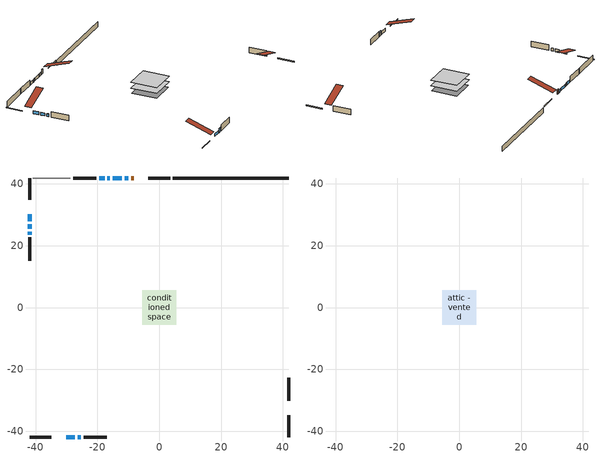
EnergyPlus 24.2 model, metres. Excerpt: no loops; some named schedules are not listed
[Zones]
conditioned space
 floor adiabatic (AdiabaticFloorConstruction): -5.56,-5.56 -5.56,5.56 5.56,5.56 5.56,-5.56 z0.61
 floor foundation (Slab1 construction): -5.39,-5.39 -5.39,5.39 5.39,5.39 5.39,-5.39 z-1.68
 wall outside (RimJoist1 construction): 3.52,41.94 -3.51,41.94 / -41.94,-41.94 -34.91,-41.94 / -41.94,41.94 -41.94,34.91 / 41.94,-41.94 41.94,-34.91 z0.61:0.91
 wall outside (AdiabaticWallConstruction 1): -8.22,41.94 -9.08,41.94 z0.61:2.64
 wall outside (AdiabaticWallConstruction): -30.2,-41.94 -27.38,-41.94 / -41.94,30.2 -41.94,27.93 / -41.94,27 -41.94,25.46 / -41.94,24.54 -41.94,23.61 / -10.01,41.94 -11.23,41.94 / -12.16,41.94 -15.13,41.94 / -16.05,41.94 -16.77,41.94 / -17.69,41.94 -19.47,41.94 z0.61:1.83; -26.45,-41.94 -25.43,-41.94 z0.61:2.19
 wall outside (Wall1 construction): -20.4,41.94 -27.89,41.94 / -24.5,-41.94 -17.01,-41.94 / -41.94,22.69 -41.94,15.2 / 41.94,-30.2 41.94,-22.71 z0.61:3.05
 wall foundation (FoundationWall1 construction): 41.94,41.94 4.45,41.94 z-1.68:0.61
 wall adiabatic (Wall2 construction): -28.82,41.94 -41.01,41.94 z0.61:3.05
 window (WindowConstruction): -30.2,-41.94 -27.38,-41.94 z0.61:1.83
 window (WindowConstruction 1): -41.94,30.2 -41.94,27.93 z0.61:1.83
 window (WindowConstruction 2): -41.94,27 -41.94,25.46 z0.61:1.83
 window (WindowConstruction 3): -41.94,24.53 -41.94,23.62 z0.61:1.83
 window (WindowConstruction 4): -10.01,41.94 -11.23,41.94 z0.61:1.83
 window (WindowConstruction 5): -12.16,41.94 -15.13,41.94 z0.61:1.83
 window (WindowConstruction 6): -16.05,41.94 -16.77,41.94 z0.61:1.83
 window (WindowConstruction 7): -17.7,41.94 -19.47,41.94 z0.61:1.83
 window (WindowConstruction 8): -26.45,-41.94 -25.43,-41.94 z0.61:2.19
 door (Door): -8.22,41.94 -9.08,41.94 z0.61:2.64
 ceiling adiabatic (AdiabaticFloorConstruction): 5.56,-5.56 5.56,5.56 -5.56,5.56 -5.56,-5.56 z0.61
attic - vented
 floor to conditioned space (Floor1 construction Reversed): -5.56,-5.56 -5.56,5.56 5.56,5.56 5.56,-5.56 z3.05
 roof outside (Roof1 construction): -7.29,41.94,3.05 -7.29,31.11,6.66 -4.44,31.11,6.66 -4.44,41.94,3.05; -31.13,-41.94,3.05 -31.13,-31.11,6.66 -33.98,-31.11,6.66 -33.98,-41.94,3.05; -41.94,31.13,3.05 -31.11,31.13,6.66 -31.11,33.98,6.66 -41.94,33.98,3.05; 41.94,-31.13,3.05 31.11,-31.13,6.66 31.11,-33.98,6.66 41.94,-33.98,3.05
shading: -25.23,-41.94 -26.65,-41.94 -26.65,-42.35 -25.23,-42.35 z2.39
[Building]
Building 1: Terrain=Suburbs
[Site:Location]
London AP_ON: Latitude {deg}=43.03; Longitude {deg}=-81.15; Time Zone {hr}=-5; Elevation {m}=278; Keep Site Location Information=Yes
[Site:GroundTemperature:Shallow]
3.98693, 1.93205, 1.76749, 2.74264, 6.6573, 10.5537, 13.9317, 16.0716, 16.2534, 14.513, 11.2211, 7.44421
[Site:WaterMainsTemperature]
Calculation Method=Schedule; Temperature Schedule=mains temperature schedule
[Material] Roughness=Rough; Thermal Absorptance=0.9
Name | Thickness {m} | Conductivity {W/m-K} | Density {kg/m3} | Specific Heat {J/kg-K} | Solar Absorptance | Visible Absorptance
asphalt or fiberglass shingles | 0.00635 | 0.162714 | 1121.4 | 1465.45 | 0.4 | 0.4
ceiling loosefill ins | 0.254 | 0.0480833 | 16.02 | 1046.75 | 0.7 | 0.7
ceiling stud and cavity | 0.1397 | 0.155258 | 65.682 | 1177.47 | 0.7 | 0.7
concrete 4.0 in. | 0.1016 | 1.803125 | 2242.8 | 837.4 | 0.7 | 0.7
concrete 8.0 in. | 0.2032 | 1.803125 | 2242.8 | 837.4 | 0.7 | 0.7
door material | 0.04445 | 0.053851 | 512.64 | 1214.23 | 0.7 | 0.7
exterior vertical ins | 0.0460229 | 0.029427 | 32.04 | 1214.23 | 0.7 | 0.7
floor covering | 0.0127 | 0.0433444 | 54.468 | 1339.84 | 0.6 | 0.6
floor rigid ins; wall rigid ins | 0.512978 | 0.029427 | 32.04 | 1214.23 | 0.7 | 0.7
floor stud and cavity | 0.1397 | 1.75129 | 37.0049 | 1207.88 | 0.7 | 0.7
furniture material conditioned space 1 | 0.1524 | 0.115458 | 640.8 | 1214.23 | 0.6 | 0.6
gypsum board | 0.0127 | 0.160291 | 801 | 837.4 | 0.6 | 0.6
gypsum board 1 | 0.0127 | 0.160291 | 801 | 837.4 | 0.7 | 0.7
osb sheathing 0.5 in. | 0.0127 | 0.115458 | 512.64 | 1214.23 | 0.7 | 0.7
osb sheathing 0.5 in. 1 | 0.0127 | 0.115458 | 512.64 | 1214.23 | 0.4 | 0.4
osb sheathing 0.75 in. | 0.01905 | 0.115458 | 512.64 | 1214.23 | 0.7 | 0.7
osb sheathing 2.0 in. | 0.0508 | 0.115458 | 512.64 | 1214.23 | 0.7 | 0.7
rim joist rigid ins | 0.051816 | 0.029427 | 32.04 | 1214.23 | 0.7 | 0.7
rim joist stud and cavity | 0.0508 | 0.0402607 | 125.044 | 1163.47 | 0.6 | 0.6
wall stud and cavity | 0.1397 | 0.0819611 | 139.0536 | 1170.24 | 0.7 | 0.7
wall stud and cavity 1 | 0.1397 | 0.074809 | 139.0536 | 1170.24 | 0.7 | 0.7
wall stud and cavity 2 | 0.0889 | 0.380278 | 52.3479 | 1209.89 | 0.7 | 0.7
wall stud and cavity 3 | 0.0889 | 0.391764 | 83.0341 | 1211.67 | 0.7 | 0.7
wood siding | 0.0254 | 0.102417 | 544.68 | 1172.36 | 0.4 | 0.4
wood siding 1; wood siding 2; wood siding 3 | 0.0254 | 0.102417 | 544.68 | 1172.36 | 0.7 | 0.7
[WindowMaterial:SimpleGlazingSystem]
Name | U-Factor {W/m2-K} | Solar Heat Gain Coefficient
WindowMaterial | 2.88613 | 0.7
WindowMaterial 1 | 2.907136 | 0.64
WindowMaterial 2 | 2.9236 | 0.62
WindowMaterial 3 | 2.95937 | 0.57
WindowMaterial 4 | 2.9378 | 0.6
WindowMaterial 5 | 2.89578 | 0.66
WindowMaterial 6 | 2.96619 | 0.55
WindowMaterial 7 | 2.91679 | 0.63
WindowMaterial 8 | 2.93496 | 0.6
[Construction]
AdiabaticFloorConstruction: floor stud and cavity, floor rigid ins, osb sheathing 0.75 in., floor covering
AdiabaticWallConstruction: wood siding 2, wall rigid ins, wall stud and cavity 2, gypsum board
AdiabaticWallConstruction 1: wood siding 3, wall rigid ins, wall stud and cavity 2, gypsum board
Door: door material
Floor1 construction Reversed: gypsum board, ceiling stud and cavity, ceiling loosefill ins
FoundationWall1 construction: concrete 8.0 in., gypsum board 1
furniture construction conditioned space 1: furniture material conditioned space 1
PartitionWallConstruction: gypsum board, wall stud and cavity 3, gypsum board
RimJoist1 construction: wood siding 1, rim joist rigid ins, osb sheathing 2.0 in., rim joist stud and cavity
Roof1 construction: asphalt or fiberglass shingles
Slab1 construction: concrete 4.0 in.
Wall1 construction: wood siding, osb sheathing 0.5 in., wall stud and cavity, gypsum board
Wall2 construction: osb sheathing 0.5 in. 1, wall stud and cavity 1, gypsum board
WindowConstruction: WindowMaterial
WindowConstruction 1: WindowMaterial 1
WindowConstruction 2: WindowMaterial 2
WindowConstruction 3: WindowMaterial 3
WindowConstruction 4: WindowMaterial 4
WindowConstruction 5: WindowMaterial 5
WindowConstruction 6: WindowMaterial 6
WindowConstruction 7: WindowMaterial 7
WindowConstruction 8: WindowMaterial 8
[Zone] Multiplier=1; Part of Total Floor Area=Yes
Name | Volume {m3}
attic - vented | 72.5549
conditioned space | 604.9
[Space]
Name | Zone | Volume {m3}
attic - vented 1 | attic - vented | 72.5549
conditioned space 1 | conditioned space | 604.9
[ZoneInfiltration:EffectiveLeakageArea]
infil attic - vented 1: Zone or Space=attic - vented 1; Schedule=Always On Discrete; Effective Air Leakage Area {cm2}=5400; Stack Coefficient=0.000251151; Wind Coefficient=1.07075e-05
[ZoneMixing]
whole house fan mix: Zone or Space=attic - vented; Schedule=Always On Continuous; Design Flow Rate Calculation Method=Flow/Zone; Design Flow Rate {m3/s}=0; Source Zone or Space=conditioned space
[SurfaceProperty:ExposedFoundationPerimeter]
Slab1: Exposed Perimeter Calculation Method=TotalExposedPerimeter; Total Exposed Perimeter {m}=37.49
[InternalMass] Zone or ZoneList=conditioned space; Space or SpaceList=conditioned space 1
Name | Construction | Surface Area {m2}
furniture mass conditioned space 1 | furniture construction conditioned space 1 | 95.9322
partition wall mass | PartitionWallConstruction | 239.83
[Lights]
interior lighting: Zone or ZoneList or Space or SpaceList=conditioned space 1; Schedule=interior lighting schedule; Design Level Calculation Method=LightingLevel; Lighting Level {W}=343.2; Return Air Fraction=0; Fraction Radiant=0.6; Fraction Visible=0.2; Fraction Replaceable=1
[People]
occupants: Zone or ZoneList or Space or SpaceList=conditioned space 1; Number of People Schedule=occupants schedule; Number of People Calculation Method=People; Number of People=3; Fraction Radiant=0.314171; Sensible Heat Fraction=0.56303; Activity Level Schedule=occupants activity schedule; Carbon Dioxide Generation Rate {m3/s-W}=0; Enable ASHRAE 55 Comfort Warnings=No; Mean Radiant Temperature Calculation Type=EnclosureAveraged
[ElectricEquipment] Zone or ZoneList or Space or SpaceList=conditioned space 1; Design Level Calculation Method=EquipmentLevel
Name | Schedule | Design Level {W} | Fraction Latent | Fraction Radiant | Fraction Lost
clothes dryer | clothes dryer schedule | 140.772 | 0.015 | 0.081 | 0.85
clothes washer | clothes washer schedule | 32.1985 | 0.03 | 0.162 | 0.7
cooking range | cooking range schedule | 208.969 | 0.08 | 0.432 | 0.2
dishwasher | dishwasher schedule | 66.8632 | 0.3 | 0.18 | 0.4
fridge | fridge schedule | 72.9452 | 0 | 0.6 | 0
mech vent bath fan 0 | mech vent bath fan 0 schedule | 50.2 | 0 | 0 | 1
mech vent bath fan 1 | mech vent bath fan 1 schedule | 50.2 | 0 | 0 | 1
mech vent bath fan 2 | mech vent bath fan 2 schedule | 50.2 | 0 | 0 | 1
mech vent house fan | mech vent house fan schedule | 0 | 0 | 0 | 1
mech vent house fan cfis | mech vent house fan cfis schedule | 0 | 0 | 0 | 0
mech vent range fan 0 | mech vent range fan 0 schedule | 57 | 0 | 0 | 1
misc plug loads | misc plug loads schedule | 494.7 | 0.045 | 0.513 | 0.1
whole house fan | Always On Discrete | 0 | 0 | 0 | 1
[OtherEquipment] Zone or ZoneList or Space or SpaceList=conditioned space 1; Design Level Calculation Method=EquipmentLevel
Name | Fuel Type | Schedule | Design Level {W} | Fraction Latent | Fraction Radiant | Fraction Lost
clothes dryer 1 | Electricity | clothes dryer schedule | 0 | 0.015 | 0.081 | 0.85
cooking range 1 | Electricity | cooking range schedule | 0 | 0.08 | 0.432 | 0.2
general water use latent | None | general water use schedule | 59.3978 | 1 | 0 | 0
general water use sensible | None | general water use schedule | -58.539 | 0 | 0.6 | 0
mech vent house fan latent load | None | Always On Discrete | 0 | 1 | 0 | 0
mech vent house fan sensible load | None | Always On Discrete | 0 | 0 | 0 | 0
water heater energy adjustment1 | NaturalGas | Always On Discrete | 0.01 | 0 | 0 | 1
[ZoneInfiltration:DesignFlowRate] Zone or ZoneList or Space or SpaceList=conditioned space 1; Schedule=Always On Discrete; Design Flow Rate Calculation Method=Flow/Zone; Design Flow Rate {m3/s}=0
infil flow; natural vent flow; whole house fan flow
[AvailabilityManager:Scheduled]
central ac and furnace airloop Availability Manager: Schedule=Always On Discrete
[Foundation:Kiva]
Foundation Kiva 1: Initial Indoor Air Temperature {C}=18; Wall Height Above Grade {m}=0.609996; Wall Depth Below Slab {m}=0.2032; Custom Block Material Name 1=exterior vertical ins; Custom Block Depth 1 {m}=2.28999; Custom Block X Position 1 {m}=0.2159; Custom Block Z Position 1 {m}=0
[Foundation:Kiva:Settings]
Soil Conductivity {W/m-K}=0.849921; Soil Density {kg/m3}=1842.3; Soil Specific Heat {J/kg-K}=418.7; Ground Solar Absorptivity=0.9; Ground Thermal Absorptivity=0.9; Ground Surface Roughness {m}=0.03; Far-Field Width {m}=40; Deep-Ground Boundary Condition=ZeroFlux; Deep-Ground Depth {m}=40; Minimum Cell Dimension {m}=0.2; Maximum Cell Growth Coefficient=3; Simulation Timestep=Timestep
[Exterior:Lights]
exterior lighting: Schedule=exterior lighting schedule; Design Level {W}=75.6
[EnergyManagementSystem:GlobalVariable]
central_ac_and_furnace_airloop_Fan_RTF
infil_program_Qfan
infil_program_Qinf
natural_vent_program_Qnv
natural_vent_program_Qwhf
[EnergyManagementSystem:Sensor]
Name | Output:Variable or Output:Meter Index Key | Output:Variable or Output:Meter
airflow_gain | infil flow | Infiltration Sensible Heat Gain Energy
airflow_gain_1 | natural vent flow | Infiltration Sensible Heat Gain Energy
airflow_gain_2 | whole house fan flow | Infiltration Sensible Heat Gain Energy
airflow_loss | infil flow | Infiltration Sensible Heat Loss Energy
airflow_loss_1 | natural vent flow | Infiltration Sensible Heat Loss Energy
airflow_loss_2 | whole house fan flow | Infiltration Sensible Heat Loss Energy
clg_load_cond |  | Cooling:EnergyTransfer:Zone:CONDITIONED SPACE
clg_sp_s; clg_sp_s_1 | cooling setpoint | Schedule Value
clothes_dryer_exhaust_0_sch_s | clothes dryer exhaust 0 schedule | Schedule Value
cool_season | cooling season schedule | Schedule Value
htg_load_cond |  | Heating:EnergyTransfer:Zone:CONDITIONED SPACE
htg_sp_s; htg_sp_s_1 | heating setpoint | Schedule Value
ig_ee_conv | clothes dryer | Electric Equipment Convective Heating Energy
ig_ee_conv_2 | cooking range | Electric Equipment Convective Heating Energy
ig_ee_conv_4 | fridge | Electric Equipment Convective Heating Energy
ig_ee_conv_5 | misc plug loads | Electric Equipment Convective Heating Energy
ig_ee_conv_6 | whole house fan | Electric Equipment Convective Heating Energy
ig_ee_rad | clothes dryer | Electric Equipment Radiant Heating Energy
ig_ee_rad_2 | cooking range | Electric Equipment Radiant Heating Energy
ig_ee_rad_4 | fridge | Electric Equipment Radiant Heating Energy
ig_ee_rad_5 | misc plug loads | Electric Equipment Radiant Heating Energy
ig_ee_rad_6 | whole house fan | Electric Equipment Radiant Heating Energy
ig_lgt_conv | interior lighting | Lights Convective Heating Energy
ig_lgt_rad | interior lighting | Lights Radiant Heating Energy
ig_lgt_vis | interior lighting | Lights Visible Radiation Heating Energy
ig_oe_conv | clothes dryer 1 | Other Equipment Convective Heating Energy
ig_oe_conv_1 | cooking range 1 | Other Equipment Convective Heating Energy
ig_oe_conv_2 | general water use latent | Other Equipment Convective Heating Energy
ig_oe_conv_3 | general water use sensible | Other Equipment Convective Heating Energy
ig_oe_conv_4 | water heater energy adjustment1 | Other Equipment Convective Heating Energy
ig_oe_rad | clothes dryer 1 | Other Equipment Radiant Heating Energy
ig_oe_rad_1 | cooking range 1 | Other Equipment Radiant Heating Energy
ig_oe_rad_2 | general water use latent | Other Equipment Radiant Heating Energy
ig_oe_rad_3 | general water use sensible | Other Equipment Radiant Heating Energy
ig_oe_rad_4 | water heater energy adjustment1 | Other Equipment Radiant Heating Energy
ig_ppl_conv | occupants | People Convective Heating Energy
ig_ppl_rad | occupants | People Radiant Heating Energy
im_conv | furniture mass conditioned space 1 | Surface Inside Face Convection Heat Gain Energy
im_conv_1 | partition wall mass | Surface Inside Face Convection Heat Gain Energy
im_ig | furniture mass conditioned space 1 | Surface Inside Face Internal Gains Radiation Heat Gain Energy
im_ig_1 | partition wall mass | Surface Inside Face Internal Gains Radiation Heat Gain Energy
im_lgt | furniture mass conditioned space 1 | Surface Inside Face Lights Radiation Heat Gain Energy
im_lgt_1 | partition wall mass | Surface Inside Face Lights Radiation Heat Gain Energy
im_sol | furniture mass conditioned space 1 | Surface Inside Face Solar Radiation Heat Gain Energy
im_sol_1 | partition wall mass | Surface Inside Face Solar Radiation Heat Gain Energy
im_surf | furniture mass conditioned space 1 | Surface Inside Face Net Surface Thermal Radiation Heat Gain Energy
im_surf_1 | partition wall mass | Surface Inside Face Net Surface Thermal Radiation Heat Gain Energy
mech_vent_bath_fan_0_sch_s | mech vent bath fan 0 schedule | Schedule Value
mech_vent_bath_fan_1_sch_s | mech vent bath fan 1 schedule | Schedule Value
mech_vent_bath_fan_2_sch_s | mech vent bath fan 2 schedule | Schedule Value
mech_vent_range_fan_0_sch_s | mech vent range fan 0 schedule | Schedule Value
mv_conv | mech vent bath fan 0 | Electric Equipment Convective Heating Energy
mv_conv_1 | mech vent bath fan 1 | Electric Equipment Convective Heating Energy
mv_conv_2 | mech vent bath fan 2 | Electric Equipment Convective Heating Energy
mv_conv_3 | mech vent house fan | Electric Equipment Convective Heating Energy
mv_conv_4 | mech vent house fan cfis | Electric Equipment Convective Heating Energy
mv_conv_5 | mech vent range fan 0 | Electric Equipment Convective Heating Energy
mv_conv_6 | mech vent house fan latent load | Other Equipment Convective Heating Energy
mv_conv_7 | mech vent house fan sensible load | Other Equipment Convective Heating Energy
mv_rad | mech vent bath fan 0 | Electric Equipment Radiant Heating Energy
mv_rad_1 | mech vent bath fan 1 | Electric Equipment Radiant Heating Energy
mv_rad_2 | mech vent bath fan 2 | Electric Equipment Radiant Heating Energy
mv_rad_3 | mech vent house fan | Electric Equipment Radiant Heating Energy
mv_rad_4 | mech vent house fan cfis | Electric Equipment Radiant Heating Energy
mv_rad_5 | mech vent range fan 0 | Electric Equipment Radiant Heating Energy
mv_rad_6 | mech vent house fan latent load | Other Equipment Radiant Heating Energy
mv_rad_7 | mech vent house fan sensible load | Other Equipment Radiant Heating Energy
natural_vent_s | natural vent schedule | Schedule Value
out_pb_s |  | Site Outdoor Air Barometric Pressure
out_wt_s |  | Site Outdoor Air Humidity Ratio
site_vw_s |  | Site Wind Speed
ss_back_out | Window1 | Surface Window Shortwave from Zone Back Out Window Heat Transfer Rate
ss_back_out_1 | Window2 | Surface Window Shortwave from Zone Back Out Window Heat Transfer Rate
ss_back_out_2 | Window3 | Surface Window Shortwave from Zone Back Out Window Heat Transfer Rate
ss_back_out_3 | Window4 | Surface Window Shortwave from Zone Back Out Window Heat Transfer Rate
ss_back_out_4 | Window5 | Surface Window Shortwave from Zone Back Out Window Heat Transfer Rate
ss_back_out_5 | Window6 | Surface Window Shortwave from Zone Back Out Window Heat Transfer Rate
ss_back_out_6 | Window7 | Surface Window Shortwave from Zone Back Out Window Heat Transfer Rate
ss_back_out_7 | Window8 | Surface Window Shortwave from Zone Back Out Window Heat Transfer Rate
ss_back_out_8 | Window9 | Surface Window Shortwave from Zone Back Out Window Heat Transfer Rate
ss_conv | Door1 | Surface Inside Face Convection Heat Gain Energy
ss_conv_1 | Window1 | Surface Inside Face Convection Heat Gain Energy
ss_conv_2 | Window2 | Surface Inside Face Convection Heat Gain Energy
ss_conv_3 | Window3 | Surface Inside Face Convection Heat Gain Energy
ss_conv_4 | Window4 | Surface Inside Face Convection Heat Gain Energy
ss_conv_5 | Window5 | Surface Inside Face Convection Heat Gain Energy
ss_conv_6 | Window6 | Surface Inside Face Convection Heat Gain Energy
ss_conv_7 | Window7 | Surface Inside Face Convection Heat Gain Energy
ss_conv_8 | Window8 | Surface Inside Face Convection Heat Gain Energy
ss_conv_9 | Window9 | Surface Inside Face Convection Heat Gain Energy
ss_ig | Door1 | Surface Inside Face Internal Gains Radiation Heat Gain Energy
ss_ig_1 | Window1 | Surface Inside Face Internal Gains Radiation Heat Gain Energy
ss_ig_2 | Window2 | Surface Inside Face Internal Gains Radiation Heat Gain Energy
ss_ig_3 | Window3 | Surface Inside Face Internal Gains Radiation Heat Gain Energy
ss_ig_4 | Window4 | Surface Inside Face Internal Gains Radiation Heat Gain Energy
ss_ig_5 | Window5 | Surface Inside Face Internal Gains Radiation Heat Gain Energy
ss_ig_6 | Window6 | Surface Inside Face Internal Gains Radiation Heat Gain Energy
ss_ig_7 | Window7 | Surface Inside Face Internal Gains Radiation Heat Gain Energy
ss_ig_8 | Window8 | Surface Inside Face Internal Gains Radiation Heat Gain Energy
ss_ig_9 | Window9 | Surface Inside Face Internal Gains Radiation Heat Gain Energy
ss_lgt | Door1 | Surface Inside Face Lights Radiation Heat Gain Energy
ss_sol | Door1 | Surface Inside Face Solar Radiation Heat Gain Energy
ss_surf | Door1 | Surface Inside Face Net Surface Thermal Radiation Heat Gain Energy
ss_surf_1 | Window1 | Surface Inside Face Net Surface Thermal Radiation Heat Gain Energy
ss_surf_2 | Window2 | Surface Inside Face Net Surface Thermal Radiation Heat Gain Energy
ss_surf_3 | Window3 | Surface Inside Face Net Surface Thermal Radiation Heat Gain Energy
ss_surf_4 | Window4 | Surface Inside Face Net Surface Thermal Radiation Heat Gain Energy
ss_surf_5 | Window5 | Surface Inside Face Net Surface Thermal Radiation Heat Gain Energy
ss_surf_6 | Window6 | Surface Inside Face Net Surface Thermal Radiation Heat Gain Energy
ss_surf_7 | Window7 | Surface Inside Face Net Surface Thermal Radiation Heat Gain Energy
ss_surf_8 | Window8 | Surface Inside Face Net Surface Thermal Radiation Heat Gain Energy
ss_surf_9 | Window9 | Surface Inside Face Net Surface Thermal Radiation Heat Gain Energy
ss_trans_in | Window1 | Surface Window Transmitted Solar Radiation Rate
ss_trans_in_1 | Window2 | Surface Window Transmitted Solar Radiation Rate
ss_trans_in_2 | Window3 | Surface Window Transmitted Solar Radiation Rate
ss_trans_in_3 | Window4 | Surface Window Transmitted Solar Radiation Rate
ss_trans_in_4 | Window5 | Surface Window Transmitted Solar Radiation Rate
ss_trans_in_5 | Window6 | Surface Window Transmitted Solar Radiation Rate
ss_trans_in_6 | Window7 | Surface Window Transmitted Solar Radiation Rate
ss_trans_in_7 | Window8 | Surface Window Transmitted Solar Radiation Rate
ss_trans_in_8 | Window9 | Surface Window Transmitted Solar Radiation Rate
ss_trans_out | Window1 | Surface Inside Face Initial Transmitted Diffuse Transmitted Out Window Solar Radiation Rate
ss_trans_out_1 | Window2 | Surface Inside Face Initial Transmitted Diffuse Transmitted Out Window Solar Radiation Rate
ss_trans_out_2 | Window3 | Surface Inside Face Initial Transmitted Diffuse Transmitted Out Window Solar Radiation Rate
ss_trans_out_3 | Window4 | Surface Inside Face Initial Transmitted Diffuse Transmitted Out Window Solar Radiation Rate
ss_trans_out_4 | Window5 | Surface Inside Face Initial Transmitted Diffuse Transmitted Out Window Solar Radiation Rate
ss_trans_out_5 | Window6 | Surface Inside Face Initial Transmitted Diffuse Transmitted Out Window Solar Radiation Rate
ss_trans_out_6 | Window7 | Surface Inside Face Initial Transmitted Diffuse Transmitted Out Window Solar Radiation Rate
ss_trans_out_7 | Window8 | Surface Inside Face Initial Transmitted Diffuse Transmitted Out Window Solar Radiation Rate
ss_trans_out_8 | Window9 | Surface Inside Face Initial Transmitted Diffuse Transmitted Out Window Solar Radiation Rate
s_conv | Floor1 | Surface Inside Face Convection Heat Gain Energy
s_conv_1 | FoundationWall1 | Surface Inside Face Convection Heat Gain Energy
s_conv_10 | Wall1:180 | Surface Inside Face Convection Heat Gain Energy
s_conv_11 | Wall1:270 | Surface Inside Face Convection Heat Gain Energy
s_conv_12 | Wall1:90 | Surface Inside Face Convection Heat Gain Energy
s_conv_13 | Wall2 | Surface Inside Face Convection Heat Gain Energy
s_conv_2 | inferred conditioned ceiling | Surface Inside Face Convection Heat Gain Energy
s_conv_3 | inferred conditioned floor | Surface Inside Face Convection Heat Gain Energy
s_conv_4 | RimJoist1:0 | Surface Inside Face Convection Heat Gain Energy
s_conv_5 | RimJoist1:180 | Surface Inside Face Convection Heat Gain Energy
s_conv_6 | RimJoist1:270 | Surface Inside Face Convection Heat Gain Energy
s_conv_7 | RimJoist1:90 | Surface Inside Face Convection Heat Gain Energy
s_conv_8 | Slab1 | Surface Inside Face Convection Heat Gain Energy
s_conv_9 | Wall1:0 | Surface Inside Face Convection Heat Gain Energy
s_ig | Floor1 | Surface Inside Face Internal Gains Radiation Heat Gain Energy
s_ig_1 | FoundationWall1 | Surface Inside Face Internal Gains Radiation Heat Gain Energy
s_ig_10 | Wall1:180 | Surface Inside Face Internal Gains Radiation Heat Gain Energy
s_ig_11 | Wall1:270 | Surface Inside Face Internal Gains Radiation Heat Gain Energy
s_ig_12 | Wall1:90 | Surface Inside Face Internal Gains Radiation Heat Gain Energy
s_ig_13 | Wall2 | Surface Inside Face Internal Gains Radiation Heat Gain Energy
s_ig_2 | inferred conditioned ceiling | Surface Inside Face Internal Gains Radiation Heat Gain Energy
s_ig_3 | inferred conditioned floor | Surface Inside Face Internal Gains Radiation Heat Gain Energy
s_ig_4 | RimJoist1:0 | Surface Inside Face Internal Gains Radiation Heat Gain Energy
s_ig_5 | RimJoist1:180 | Surface Inside Face Internal Gains Radiation Heat Gain Energy
s_ig_6 | RimJoist1:270 | Surface Inside Face Internal Gains Radiation Heat Gain Energy
s_ig_7 | RimJoist1:90 | Surface Inside Face Internal Gains Radiation Heat Gain Energy
s_ig_8 | Slab1 | Surface Inside Face Internal Gains Radiation Heat Gain Energy
s_ig_9 | Wall1:0 | Surface Inside Face Internal Gains Radiation Heat Gain Energy
s_lgt | Floor1 | Surface Inside Face Lights Radiation Heat Gain Energy
s_lgt_1 | FoundationWall1 | Surface Inside Face Lights Radiation Heat Gain Energy
s_lgt_10 | Wall1:180 | Surface Inside Face Lights Radiation Heat Gain Energy
s_lgt_11 | Wall1:270 | Surface Inside Face Lights Radiation Heat Gain Energy
s_lgt_12 | Wall1:90 | Surface Inside Face Lights Radiation Heat Gain Energy
s_lgt_13 | Wall2 | Surface Inside Face Lights Radiation Heat Gain Energy
s_lgt_2 | inferred conditioned ceiling | Surface Inside Face Lights Radiation Heat Gain Energy
s_lgt_3 | inferred conditioned floor | Surface Inside Face Lights Radiation Heat Gain Energy
s_lgt_4 | RimJoist1:0 | Surface Inside Face Lights Radiation Heat Gain Energy
s_lgt_5 | RimJoist1:180 | Surface Inside Face Lights Radiation Heat Gain Energy
s_lgt_6 | RimJoist1:270 | Surface Inside Face Lights Radiation Heat Gain Energy
s_lgt_7 | RimJoist1:90 | Surface Inside Face Lights Radiation Heat Gain Energy
s_lgt_8 | Slab1 | Surface Inside Face Lights Radiation Heat Gain Energy
s_lgt_9 | Wall1:0 | Surface Inside Face Lights Radiation Heat Gain Energy
s_sol | Floor1 | Surface Inside Face Solar Radiation Heat Gain Energy
s_sol_1 | FoundationWall1 | Surface Inside Face Solar Radiation Heat Gain Energy
s_sol_10 | Wall1:180 | Surface Inside Face Solar Radiation Heat Gain Energy
s_sol_11 | Wall1:270 | Surface Inside Face Solar Radiation Heat Gain Energy
s_sol_12 | Wall1:90 | Surface Inside Face Solar Radiation Heat Gain Energy
s_sol_13 | Wall2 | Surface Inside Face Solar Radiation Heat Gain Energy
s_sol_2 | inferred conditioned ceiling | Surface Inside Face Solar Radiation Heat Gain Energy
s_sol_3 | inferred conditioned floor | Surface Inside Face Solar Radiation Heat Gain Energy
s_sol_4 | RimJoist1:0 | Surface Inside Face Solar Radiation Heat Gain Energy
